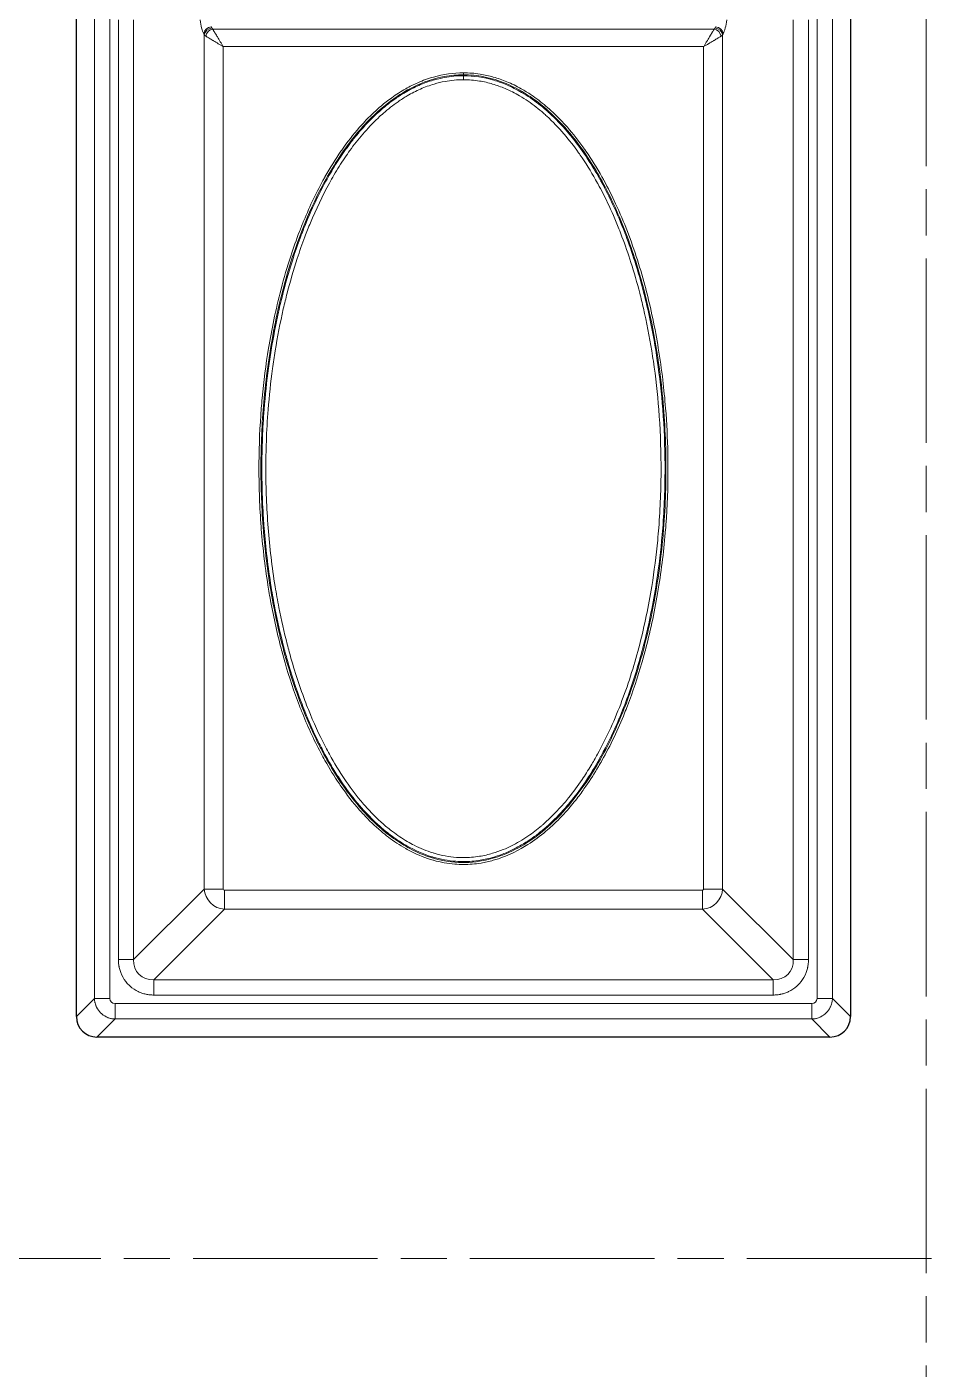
# Model space of a CAD drawing. Header units: millimetres. Extents: x 0 to 1486, y 0 to 1051.
# Drawn here: x 610.6 to 645.8, y 285.3 to 336.8 of the extents above; entities that cross this region are included whole.
import ezdxf

# ---------------------------------------------------------------- set-up
doc = ezdxf.new("R2010")
doc.units = ezdxf.units.MM
doc.header["$LTSCALE"] = 1.25
doc.linetypes.add('CHAIN', pattern=[0.3543, 0.2362, -0.0295, 0.0591, -0.0295])
for name, color, linetype, lineweight, true_color in [('Mittellinie(DIN)', 7, 'CHAIN', 15, 0x262659), ('Sichtbare Kanten(DIN)', 7, 'Continuous', 25, 0x262659), ('Sichtbare tangentiale Kanten(DIN)', 7, 'Continuous', 15, 0x1a1a3e)]:
    doc.layers.add(name, color=color, linetype=linetype, lineweight=lineweight, true_color=true_color)

msp = doc.modelspace()

# ---------------------------------------------------------------- linework, layer by layer
at = {"layer": 'Mittellinie(DIN)', "ltscale": 23.990969}
for p, q in [((645.138, 434.151), (645.138, 152.103)), ((192.013, 289.508), (1084.263, 289.508))]:
    msp.add_line(p, q, dxfattribs=at)
at = {"layer": 'Sichtbare Kanten(DIN)'}
for p, q in [((612.538, 298.796), (612.538, 411.92)), ((642.238, 411.92), (642.238, 298.796)), ((641.45, 298.008), (613.326, 298.008))]:
    msp.add_line(p, q, dxfattribs=at)
for centre, major_axis in [((613.351, 298.82), (-0.583, -0.583)), ((641.426, 298.82), (0.583, -0.583))]:
    msp.add_ellipse(centre, major_axis=major_axis, ratio=0.970288, start_param=5.512866, end_param=7.053504, dxfattribs=at)
at = {"layer": 'Sichtbare tangentiale Kanten(DIN)'}
for p, q in [((613.232, 299.49), (613.232, 411.227)), ((613.823, 299.49), (613.823, 411.227)), ((640.954, 299.49), (640.954, 411.227)), ((641.545, 299.49), (641.545, 411.227)), ((614.151, 300.979), (614.151, 337.061)), ((614.733, 300.979), (614.733, 337.061)), ((640.044, 300.979), (640.044, 337.061)), ((640.626, 300.979), (640.626, 337.061)), ((617.445, 336.478), (617.423, 336.52)), ((617.736, 336.747), (617.714, 336.79)), ((617.768, 336.704), (637.008, 336.704)), ((637.041, 336.747), (637.062, 336.79)), ((637.332, 336.478), (637.353, 336.52)), ((617.445, 303.691), (617.445, 336.478)), ((618.172, 303.691), (618.172, 336.03)), ((618.172, 336.03), (636.604, 336.03)), ((636.604, 303.691), (636.604, 336.03)), ((637.332, 303.691), (637.332, 336.478)), ((627.388, 335.025), (627.388, 334.949)), ((627.388, 334.949), (627.388, 334.913)), ((627.388, 334.913), (627.388, 334.759)), ((614.733, 300.979), (617.445, 303.691)), ((617.445, 303.691), (618.172, 303.691)), ((618.221, 302.915), (618.221, 303.642)), ((618.221, 303.642), (636.556, 303.642)), ((636.556, 303.642), (636.556, 302.915)), ((637.332, 303.691), (636.604, 303.691)), ((640.044, 300.979), (637.332, 303.691)), ((615.509, 300.203), (618.221, 302.915)), ((618.221, 302.915), (636.556, 302.915)), ((639.267, 300.203), (636.556, 302.915)), ((614.151, 300.979), (614.733, 300.979)), ((640.626, 300.979), (640.044, 300.979)), ((615.509, 300.203), (639.267, 300.203)), ((615.509, 299.621), (615.509, 300.203)), ((639.267, 300.203), (639.267, 299.621)), ((612.538, 298.796), (613.232, 299.49)), ((613.232, 299.49), (613.823, 299.49)), ((615.509, 299.621), (639.267, 299.621)), ((641.545, 299.49), (640.954, 299.49)), ((642.238, 298.796), (641.545, 299.49)), ((614.02, 298.702), (614.02, 299.293)), ((614.02, 299.293), (640.757, 299.293)), ((640.757, 299.293), (640.757, 298.702)), ((613.326, 298.008), (614.02, 298.702)), ((614.02, 298.702), (640.757, 298.702)), ((641.45, 298.008), (640.757, 298.702))]:
    msp.add_line(p, q, dxfattribs=at)
for centre, major_axis, ratio, start_param, end_param in [((617.554, 337.595), (-0.001, 1.197), 0.249407, 2.033422, 2.685728), ((637.223, 337.595), (0.001, 1.197), 0.249407, 3.597457, 4.249764), ((617.714, 336.52), (-0.267, -0.136), 0.876427, 4.292601, 5.756816), ((617.736, 336.478), (-0.267, -0.136), 0.876427, 4.292601, 5.756816), ((617.768, 336.434), (-0.212, -0.212), 0.822157, 4.024283, 5.400495), ((618.261, 336.799), (-0.539, 0), 0.439726, 0.219686, 0.413587), ((636.515, 336.799), (0.539, 0), 0.439726, 5.869599, 6.063499), ((637.008, 336.434), (0.212, -0.212), 0.822157, 0.88269, 2.258902), ((637.041, 336.478), (0.267, -0.136), 0.876427, 0.526369, 1.990584), ((637.062, 336.52), (0.267, -0.136), 0.876427, 0.526369, 1.990584), ((618.226, 336.531), (-0.803, 0), 0.281851, 0.234549, 0.438861), ((636.551, 336.531), (0.803, 0), 0.281851, 5.844325, 6.048636), ((618.224, 303.694), (0.566, -0.566), 0.950188, 3.956104, 5.468674), ((618.224, 303.694), (0.0375, 0.0375), 0.943242, 2.385308, 3.897877), ((636.553, 303.694), (-0.566, -0.566), 0.950188, 0.814511, 2.327081), ((636.553, 303.694), (-0.0375, 0.0375), 0.943242, 2.385308, 3.897877), ((615.593, 301.063), (0.65, 0.65), 0.870843, 2.385491, 3.897694), ((639.183, 301.063), (-0.65, 0.65), 0.870843, 2.385491, 3.897694), ((614.026, 299.496), (-0.146, -0.146), 0.970883, 5.512439, 7.053932), ((640.751, 299.496), (-0.146, 0.146), 0.970883, 2.370846, 3.912339)]:
    msp.add_ellipse(centre, major_axis=major_axis, ratio=ratio, start_param=start_param, end_param=end_param, dxfattribs=at)
for points, knots in [([(617.768, 336.704), (617.774, 336.695), (617.779, 336.685), (617.785, 336.675), (617.792, 336.665), (617.798, 336.654), (617.805, 336.643), (617.816, 336.624), (617.828, 336.604), (617.841, 336.583), (617.843, 336.579), (617.846, 336.574), (617.848, 336.57), (617.874, 336.527), (617.902, 336.481), (617.931, 336.432), (617.937, 336.423), (617.943, 336.413), (617.949, 336.403), (617.984, 336.344), (618.021, 336.283), (618.058, 336.22), (618.077, 336.189), (618.096, 336.157), (618.115, 336.126), (618.125, 336.11), (618.134, 336.094), (618.144, 336.078), (618.153, 336.062), (618.163, 336.046), (618.172, 336.03)], [0, 0, 0, 0, 0.0583903, 0.0583903, 0.0583903, 0.1166231, 0.1166231, 0.1166231, 0.213731, 0.213731, 0.213731, 0.233069, 0.233069, 0.233069, 0.4274621, 0.4274621, 0.4274621, 0.4661163, 0.4661163, 0.4661163, 0.6989275, 0.6989275, 0.6989275, 0.8156207, 0.8156207, 0.8156207, 0.8739806, 0.8739806, 0.8739806, 0.9322842, 0.9322842, 0.9322842, 0.9322842]), ([(637.008, 336.704), (637.003, 336.695), (636.997, 336.685), (636.991, 336.675), (636.985, 336.665), (636.978, 336.654), (636.972, 336.643), (636.961, 336.624), (636.949, 336.604), (636.936, 336.583), (636.933, 336.579), (636.931, 336.574), (636.928, 336.57), (636.903, 336.527), (636.875, 336.481), (636.845, 336.432), (636.84, 336.423), (636.834, 336.413), (636.828, 336.403), (636.792, 336.344), (636.756, 336.283), (636.718, 336.22), (636.699, 336.189), (636.68, 336.157), (636.661, 336.126), (636.652, 336.11), (636.642, 336.094), (636.633, 336.078), (636.623, 336.062), (636.614, 336.046), (636.604, 336.03)], [0, 0, 0, 0, 0.0583903, 0.0583903, 0.0583903, 0.1166231, 0.1166231, 0.1166231, 0.2137311, 0.2137311, 0.2137311, 0.233069, 0.233069, 0.233069, 0.4274621, 0.4274621, 0.4274621, 0.4661163, 0.4661163, 0.4661163, 0.6989275, 0.6989275, 0.6989275, 0.8156207, 0.8156207, 0.8156207, 0.8739806, 0.8739806, 0.8739806, 0.9322842, 0.9322842, 0.9322842, 0.9322842]), ([(617.499, 336.434), (617.508, 336.429), (617.517, 336.423), (617.528, 336.417), (617.538, 336.411), (617.549, 336.405), (617.56, 336.398), (617.579, 336.387), (617.599, 336.375), (617.62, 336.362), (617.624, 336.36), (617.628, 336.357), (617.632, 336.354), (617.675, 336.329), (617.722, 336.301), (617.77, 336.272), (617.78, 336.266), (617.79, 336.26), (617.799, 336.254), (617.858, 336.219), (617.92, 336.182), (617.982, 336.144), (618.014, 336.125), (618.045, 336.107), (618.077, 336.087), (618.093, 336.078), (618.109, 336.068), (618.125, 336.059), (618.14, 336.049), (618.156, 336.04), (618.172, 336.03)], [0, 0, 0, 0, 0.0583903, 0.0583903, 0.0583903, 0.1166231, 0.1166231, 0.1166231, 0.213731, 0.213731, 0.213731, 0.233069, 0.233069, 0.233069, 0.4274621, 0.4274621, 0.4274621, 0.4661163, 0.4661163, 0.4661163, 0.6989275, 0.6989275, 0.6989275, 0.8156207, 0.8156207, 0.8156207, 0.8739806, 0.8739806, 0.8739806, 0.9322842, 0.9322842, 0.9322842, 0.9322842]), ([(637.278, 336.434), (637.269, 336.429), (637.259, 336.423), (637.249, 336.417), (637.239, 336.411), (637.228, 336.405), (637.217, 336.398), (637.198, 336.387), (637.178, 336.375), (637.157, 336.362), (637.153, 336.36), (637.148, 336.357), (637.144, 336.354), (637.101, 336.329), (637.055, 336.301), (637.006, 336.272), (636.997, 336.266), (636.987, 336.26), (636.977, 336.254), (636.918, 336.219), (636.857, 336.182), (636.794, 336.144), (636.763, 336.125), (636.731, 336.107), (636.7, 336.087), (636.684, 336.078), (636.668, 336.068), (636.652, 336.059), (636.636, 336.049), (636.62, 336.04), (636.604, 336.03)], [0, 0, 0, 0, 0.0583903, 0.0583903, 0.0583903, 0.1166231, 0.1166231, 0.1166231, 0.2137311, 0.2137311, 0.2137311, 0.233069, 0.233069, 0.233069, 0.4274621, 0.4274621, 0.4274621, 0.4661163, 0.4661163, 0.4661163, 0.6989275, 0.6989275, 0.6989275, 0.8156207, 0.8156207, 0.8156207, 0.8739806, 0.8739806, 0.8739806, 0.9322842, 0.9322842, 0.9322842, 0.9322842]), ([(627.388, 335.025), (627.601, 335.025), (627.815, 335.008), (628.025, 334.975), (628.197, 334.948), (628.367, 334.911), (628.534, 334.864), (628.71, 334.814), (628.882, 334.754), (629.051, 334.684), (629.24, 334.605), (629.423, 334.515), (629.601, 334.415), (629.733, 334.34), (629.863, 334.26), (629.989, 334.175), (630.183, 334.043), (630.37, 333.9), (630.549, 333.749), (630.641, 333.671), (630.73, 333.591), (630.817, 333.51), (631.012, 333.327), (631.198, 333.135), (631.374, 332.934), (631.598, 332.68), (631.807, 332.414), (632.003, 332.138), (632.031, 332.098), (632.059, 332.058), (632.087, 332.018), (632.307, 331.7), (632.511, 331.371), (632.7, 331.034), (632.725, 330.99), (632.75, 330.946), (632.774, 330.902), (632.935, 330.607), (633.086, 330.306), (633.228, 330.001), (633.391, 329.648), (633.542, 329.29), (633.681, 328.927), (633.956, 328.212), (634.187, 327.48), (634.381, 326.74), (634.383, 326.734), (634.384, 326.728), (634.386, 326.722), (634.582, 325.973), (634.74, 325.215), (634.865, 324.451), (634.932, 324.046), (634.989, 323.639), (635.037, 323.231), (635.079, 322.871), (635.115, 322.509), (635.143, 322.147), (635.189, 321.568), (635.218, 320.987), (635.229, 320.406), (635.233, 320.213), (635.235, 320.021), (635.235, 319.829), (635.235, 319.108), (635.209, 318.388), (635.156, 317.67), (635.152, 317.617), (635.148, 317.563), (635.144, 317.51), (635.082, 316.739), (634.99, 315.97), (634.865, 315.206), (634.864, 315.198), (634.863, 315.19), (634.861, 315.183), (634.737, 314.427), (634.58, 313.676), (634.386, 312.936), (634.337, 312.749), (634.286, 312.563), (634.233, 312.378), (634.071, 311.82), (633.888, 311.268), (633.679, 310.726), (633.644, 310.633), (633.607, 310.54), (633.57, 310.447), (633.318, 309.822), (633.031, 309.211), (632.701, 308.623), (632.656, 308.545), (632.611, 308.467), (632.566, 308.389), (632.415, 308.134), (632.256, 307.883), (632.087, 307.639), (631.989, 307.498), (631.887, 307.358), (631.783, 307.222), (631.652, 307.051), (631.516, 306.885), (631.374, 306.723), (631.189, 306.513), (630.995, 306.311), (630.789, 306.121), (630.711, 306.049), (630.631, 305.978), (630.549, 305.909), (630.329, 305.723), (630.097, 305.55), (629.854, 305.395), (629.771, 305.342), (629.686, 305.291), (629.601, 305.243), (629.382, 305.119), (629.154, 305.011), (628.919, 304.921), (628.793, 304.873), (628.664, 304.83), (628.534, 304.793), (628.379, 304.749), (628.221, 304.714), (628.063, 304.688), (627.84, 304.651), (627.614, 304.632), (627.388, 304.632), (627.277, 304.632), (627.166, 304.637), (627.055, 304.646), (626.781, 304.668), (626.508, 304.718), (626.243, 304.793), (626.238, 304.794), (626.234, 304.796), (626.229, 304.797), (625.937, 304.88), (625.654, 304.994), (625.383, 305.131), (625.313, 305.167), (625.244, 305.204), (625.176, 305.243), (624.944, 305.374), (624.721, 305.522), (624.509, 305.683), (624.413, 305.756), (624.319, 305.831), (624.227, 305.909), (623.992, 306.108), (623.77, 306.323), (623.56, 306.548), (623.507, 306.606), (623.454, 306.664), (623.402, 306.723), (623.147, 307.014), (622.91, 307.321), (622.69, 307.639), (622.67, 307.668), (622.65, 307.697), (622.631, 307.726), (622.433, 308.017), (622.248, 308.317), (622.076, 308.623), (622.02, 308.722), (621.966, 308.821), (621.913, 308.921), (621.638, 309.439), (621.395, 309.973), (621.179, 310.518), (621.151, 310.587), (621.124, 310.656), (621.097, 310.726), (620.889, 311.268), (620.705, 311.82), (620.544, 312.378), (620.49, 312.563), (620.439, 312.749), (620.39, 312.936), (620.223, 313.575), (620.083, 314.221), (619.968, 314.872), (619.948, 314.983), (619.929, 315.095), (619.911, 315.206), (619.786, 315.97), (619.694, 316.739), (619.633, 317.51), (619.631, 317.538), (619.628, 317.567), (619.626, 317.595), (619.57, 318.338), (619.542, 319.083), (619.542, 319.829), (619.542, 319.9), (619.542, 319.97), (619.542, 320.041), (619.547, 320.744), (619.577, 321.447), (619.633, 322.147), (619.643, 322.278), (619.654, 322.408), (619.667, 322.538), (619.726, 323.178), (619.807, 323.817), (619.911, 324.451), (619.971, 324.814), (620.038, 325.177), (620.113, 325.537), (620.196, 325.934), (620.288, 326.329), (620.39, 326.722), (620.502, 327.148), (620.626, 327.572), (620.763, 327.991), (620.866, 328.307), (620.978, 328.621), (621.097, 328.931), (621.152, 329.073), (621.208, 329.214), (621.266, 329.354), (621.497, 329.914), (621.757, 330.461), (622.052, 330.99), (622.06, 331.005), (622.068, 331.019), (622.076, 331.034), (622.266, 331.371), (622.469, 331.7), (622.69, 332.018), (622.699, 332.032), (622.709, 332.046), (622.719, 332.06), (622.931, 332.363), (623.158, 332.656), (623.402, 332.934), (623.531, 333.08), (623.664, 333.222), (623.803, 333.359), (623.939, 333.494), (624.081, 333.624), (624.227, 333.749), (624.359, 333.861), (624.496, 333.968), (624.636, 334.069), (624.81, 334.194), (624.99, 334.31), (625.175, 334.415), (625.325, 334.499), (625.48, 334.577), (625.637, 334.646), (625.834, 334.732), (626.036, 334.805), (626.243, 334.864), (626.615, 334.969), (627.002, 335.025), (627.388, 335.025)], [0, 0, 0, 0, 0.639708, 0.639708, 0.639708, 1.160348, 1.160348, 1.160348, 1.708499, 1.708499, 1.708499, 2.321068, 2.321068, 2.321068, 2.777127, 2.777127, 2.777127, 3.481707, 3.481707, 3.481707, 3.840961, 3.840961, 3.840961, 4.642216, 4.642216, 4.642216, 5.656868, 5.656868, 5.656868, 5.802986, 5.802986, 5.802986, 6.963587, 6.963587, 6.963587, 7.114552, 7.114552, 7.114552, 8.124051, 8.124051, 8.124051, 9.289556, 9.289556, 9.289556, 11.587453, 11.587453, 11.587453, 11.605982, 11.605982, 11.605982, 13.927144, 13.927144, 13.927144, 15.159529, 15.159529, 15.159529, 16.248341, 16.248341, 16.248341, 17.992352, 17.992352, 17.992352, 18.569576, 18.569576, 18.569576, 20.730291, 20.730291, 20.730291, 20.890769, 20.890769, 20.890769, 23.211965, 23.211965, 23.211965, 23.235727, 23.235727, 23.235727, 25.53318, 25.53318, 25.53318, 26.112017, 26.112017, 26.112017, 27.854377, 27.854377, 27.854377, 28.153739, 28.153739, 28.153739, 30.175566, 30.175566, 30.175566, 30.445968, 30.445968, 30.445968, 31.33622, 31.33622, 31.33622, 31.85246, 31.85246, 31.85246, 32.496894, 32.496894, 32.496894, 33.336993, 33.336993, 33.336993, 33.657412, 33.657412, 33.657412, 34.522413, 34.522413, 34.522413, 34.818036, 34.818036, 34.818036, 35.57249, 35.57249, 35.57249, 35.978641, 35.978641, 35.978641, 36.46173, 36.46173, 36.46173, 37.139135, 37.139135, 37.139135, 37.472442, 37.472442, 37.472442, 38.299742, 38.299742, 38.299742, 38.313597, 38.313597, 38.313597, 39.224503, 39.224503, 39.224503, 39.460285, 39.460285, 39.460285, 40.259784, 40.259784, 40.259784, 40.620853, 40.620853, 40.620853, 41.545701, 41.545701, 41.545701, 41.781511, 41.781511, 41.781511, 42.942132, 42.942132, 42.942132, 43.047049, 43.047049, 43.047049, 44.102719, 44.102719, 44.102719, 44.442229, 44.442229, 44.442229, 46.200033, 46.200033, 46.200033, 46.423921, 46.423921, 46.423921, 48.166433, 48.166433, 48.166433, 48.745108, 48.745108, 48.745108, 50.727284, 50.727284, 50.727284, 51.066318, 51.066318, 51.066318, 53.387519, 53.387519, 53.387519, 53.473034, 53.473034, 53.473034, 55.708716, 55.708716, 55.708716, 55.921312, 55.921312, 55.921312, 58.029915, 58.029915, 58.029915, 58.421576, 58.421576, 58.421576, 60.351166, 60.351166, 60.351166, 61.455449, 61.455449, 61.455449, 62.672368, 62.672368, 62.672368, 63.995258, 63.995258, 63.995258, 64.993535, 64.993535, 64.993535, 65.448701, 65.448701, 65.448701, 67.264643, 67.264643, 67.264643, 67.314699, 67.314699, 67.314699, 68.475297, 68.475297, 68.475297, 68.525889, 68.525889, 68.525889, 69.636002, 69.636002, 69.636002, 70.220476, 70.220476, 70.220476, 70.796631, 70.796631, 70.796631, 71.316647, 71.316647, 71.316647, 71.957253, 71.957253, 71.957253, 72.473802, 72.473802, 72.473802, 73.117889, 73.117889, 73.117889, 74.278288, 74.278288, 74.278288, 74.278288]), ([(627.388, 334.949), (627.65, 334.949), (628.209, 334.893), (629.083, 334.623), (629.962, 334.139), (630.811, 333.448), (631.571, 332.62), (632.202, 331.737), (632.935, 330.501), (633.672, 328.857), (634.297, 326.872), (634.715, 324.986), (635.029, 322.896), (635.195, 320.452), (635.122, 317.597), (634.782, 314.9), (634.224, 312.494), (633.507, 310.383), (632.664, 308.62), (631.706, 307.191), (630.801, 306.188), (629.869, 305.454), (628.98, 304.995), (628.047, 304.727), (627.065, 304.673), (626.144, 304.873), (625.39, 305.196), (624.76, 305.575), (624.158, 306.051), (623.554, 306.646), (622.985, 307.335), (622.444, 308.129), (621.839, 309.183), (621.195, 310.599), (620.556, 312.489), (620.005, 314.845), (619.674, 317.414), (619.585, 320.067), (619.713, 322.638), (620.09, 325.29), (620.682, 327.615), (621.383, 329.501), (621.994, 330.768), (622.61, 331.787), (623.183, 332.582), (623.908, 333.394), (624.733, 334.087), (625.683, 334.62), (626.551, 334.893), (627.141, 334.949), (627.388, 334.949)], [0, 0, 0, 0, 0.801473, 1.708499, 2.777127, 3.840961, 5.018658, 6.172353, 7.114552, 9.351003, 11.587453, 13.373491, 15.159529, 17.94491, 20.730291, 23.740723, 26.112017, 28.153739, 30.445968, 31.987116, 33.336993, 34.522413, 35.57249, 36.368743, 37.472442, 38.554664, 39.224503, 39.965544, 40.78815, 41.545701, 42.532728, 43.487478, 44.442229, 46.200033, 48.166433, 50.445565, 53.473034, 55.947305, 58.421576, 61.208417, 63.995258, 65.629951, 67.264643, 68.228999, 69.222094, 70.220476, 71.519846, 72.473802, 73.523577, 74.278288, 74.278288, 74.278288, 74.278288]), ([(627.388, 334.913), (627.781, 334.913), (628.174, 334.852), (628.55, 334.742), (628.72, 334.692), (628.887, 334.631), (629.05, 334.562), (629.246, 334.478), (629.437, 334.381), (629.621, 334.274), (629.736, 334.206), (629.849, 334.134), (629.959, 334.059), (630.169, 333.915), (630.37, 333.757), (630.561, 333.59), (630.603, 333.553), (630.646, 333.515), (630.687, 333.477), (630.93, 333.254), (631.158, 333.016), (631.371, 332.766), (631.432, 332.695), (631.492, 332.623), (631.551, 332.55), (631.733, 332.323), (631.904, 332.089), (632.066, 331.849), (632.116, 331.775), (632.165, 331.7), (632.214, 331.625), (632.372, 331.378), (632.522, 331.125), (632.664, 330.868), (632.671, 330.855), (632.678, 330.842), (632.686, 330.828), (632.841, 330.544), (632.986, 330.254), (633.122, 329.961), (633.286, 329.609), (633.436, 329.252), (633.575, 328.89), (633.588, 328.856), (633.601, 328.821), (633.614, 328.786), (633.738, 328.459), (633.852, 328.129), (633.958, 327.796), (634.083, 327.403), (634.197, 327.006), (634.3, 326.607), (634.36, 326.373), (634.416, 326.138), (634.469, 325.902), (634.583, 325.395), (634.681, 324.885), (634.764, 324.372), (634.785, 324.24), (634.806, 324.108), (634.825, 323.975), (634.916, 323.355), (634.985, 322.732), (635.034, 322.107), (635.089, 321.402), (635.118, 320.694), (635.122, 319.987), (635.122, 319.934), (635.122, 319.881), (635.122, 319.829), (635.122, 319.068), (635.093, 318.308), (635.034, 317.55), (635.021, 317.385), (635.006, 317.219), (634.991, 317.053), (634.934, 316.462), (634.859, 315.872), (634.764, 315.285), (634.703, 314.905), (634.633, 314.525), (634.554, 314.148), (634.478, 313.78), (634.393, 313.414), (634.3, 313.05), (634.138, 312.422), (633.95, 311.799), (633.731, 311.188), (633.693, 311.082), (633.654, 310.976), (633.614, 310.871), (633.51, 310.595), (633.399, 310.321), (633.281, 310.049), (633.096, 309.625), (632.894, 309.207), (632.67, 308.801), (632.668, 308.797), (632.666, 308.793), (632.664, 308.789), (632.528, 308.542), (632.385, 308.3), (632.233, 308.062), (632.178, 307.977), (632.123, 307.892), (632.066, 307.809), (631.902, 307.566), (631.728, 307.329), (631.544, 307.099), (631.487, 307.029), (631.429, 306.96), (631.371, 306.891), (631.164, 306.649), (630.944, 306.418), (630.71, 306.201), (630.661, 306.156), (630.611, 306.111), (630.561, 306.067), (630.366, 305.897), (630.162, 305.738), (629.948, 305.592), (629.841, 305.519), (629.732, 305.45), (629.621, 305.384), (629.527, 305.33), (629.432, 305.278), (629.336, 305.229), (629.13, 305.125), (628.918, 305.035), (628.699, 304.962), (628.65, 304.945), (628.6, 304.93), (628.55, 304.915), (628.378, 304.864), (628.203, 304.824), (628.026, 304.796), (627.815, 304.762), (627.602, 304.745), (627.388, 304.745), (627.29, 304.745), (627.191, 304.748), (627.093, 304.756), (626.799, 304.778), (626.508, 304.832), (626.226, 304.915), (626.21, 304.92), (626.193, 304.925), (626.177, 304.93), (625.839, 305.034), (625.515, 305.179), (625.21, 305.353), (625.192, 305.363), (625.174, 305.374), (625.156, 305.384), (624.955, 305.502), (624.763, 305.632), (624.578, 305.772), (624.454, 305.866), (624.333, 305.965), (624.216, 306.067), (624.148, 306.126), (624.082, 306.187), (624.016, 306.248), (623.801, 306.451), (623.598, 306.666), (623.407, 306.89), (623.176, 307.16), (622.962, 307.442), (622.762, 307.733), (622.745, 307.758), (622.727, 307.783), (622.71, 307.809), (622.601, 307.97), (622.496, 308.135), (622.394, 308.302), (622.297, 308.462), (622.203, 308.625), (622.113, 308.789), (622.01, 308.975), (621.912, 309.163), (621.818, 309.353), (621.629, 309.736), (621.457, 310.126), (621.298, 310.521), (621.252, 310.637), (621.206, 310.754), (621.162, 310.871), (620.964, 311.396), (620.789, 311.929), (620.635, 312.468), (620.58, 312.661), (620.527, 312.855), (620.477, 313.05), (620.356, 313.519), (620.25, 313.992), (620.158, 314.467), (620.105, 314.739), (620.056, 315.012), (620.012, 315.285), (619.891, 316.036), (619.802, 316.792), (619.742, 317.55), (619.722, 317.806), (619.706, 318.063), (619.693, 318.319), (619.667, 318.822), (619.654, 319.325), (619.654, 319.829), (619.654, 320.222), (619.662, 320.616), (619.678, 321.01), (619.692, 321.376), (619.714, 321.742), (619.743, 322.107), (619.784, 322.637), (619.84, 323.165), (619.911, 323.691), (619.942, 323.919), (619.976, 324.146), (620.012, 324.372), (620.092, 324.863), (620.185, 325.351), (620.292, 325.836), (620.35, 326.094), (620.411, 326.351), (620.477, 326.607), (620.592, 327.055), (620.721, 327.5), (620.865, 327.94), (620.957, 328.224), (621.056, 328.506), (621.162, 328.786), (621.193, 328.869), (621.225, 328.951), (621.258, 329.034), (621.4, 329.394), (621.553, 329.751), (621.72, 330.102), (621.844, 330.361), (621.974, 330.617), (622.113, 330.868), (622.169, 330.97), (622.226, 331.071), (622.285, 331.172), (622.414, 331.392), (622.549, 331.609), (622.692, 331.822), (622.698, 331.831), (622.704, 331.84), (622.71, 331.849), (622.847, 332.052), (622.991, 332.251), (623.143, 332.445), (623.228, 332.554), (623.315, 332.661), (623.405, 332.767), (623.594, 332.987), (623.793, 333.198), (624.004, 333.398), (624.074, 333.463), (624.144, 333.528), (624.216, 333.59), (624.399, 333.751), (624.591, 333.902), (624.792, 334.041), (624.91, 334.123), (625.031, 334.201), (625.155, 334.274), (625.325, 334.373), (625.5, 334.463), (625.68, 334.542), (625.857, 334.62), (626.04, 334.687), (626.226, 334.742), (626.367, 334.783), (626.51, 334.818), (626.654, 334.844), (626.896, 334.889), (627.142, 334.913), (627.388, 334.913)], [0, 0, 0, 0, 1.13436, 1.13436, 1.13436, 1.648132, 1.648132, 1.648132, 2.268893, 2.268893, 2.268893, 2.658644, 2.658644, 2.658644, 3.403508, 3.403508, 3.403508, 3.570243, 3.570243, 3.570243, 4.538009, 4.538009, 4.538009, 4.814995, 4.814995, 4.814995, 5.672522, 5.672522, 5.672522, 5.936787, 5.936787, 5.936787, 6.807049, 6.807049, 6.807049, 6.85221, 6.85221, 6.85221, 7.813767, 7.813767, 7.813767, 8.965202, 8.965202, 8.965202, 9.076064, 9.076064, 9.076064, 10.116636, 10.116636, 10.116636, 11.345066, 11.345066, 11.345066, 12.065149, 12.065149, 12.065149, 13.614093, 13.614093, 13.614093, 14.013663, 14.013663, 14.013663, 15.88308, 15.88308, 15.88308, 17.995019, 17.995019, 17.995019, 18.152131, 18.152131, 18.152131, 20.421151, 20.421151, 20.421151, 20.917399, 20.917399, 20.917399, 22.690238, 22.690238, 22.690238, 23.83978, 23.83978, 23.83978, 24.959232, 24.959232, 24.959232, 26.893631, 26.893631, 26.893631, 27.228211, 27.228211, 27.228211, 28.107348, 28.107348, 28.107348, 29.483886, 29.483886, 29.483886, 29.497213, 29.497213, 29.497213, 30.332062, 30.332062, 30.332062, 30.631736, 30.631736, 30.631736, 31.500075, 31.500075, 31.500075, 31.766262, 31.766262, 31.766262, 32.704434, 32.704434, 32.704434, 32.900755, 32.900755, 32.900755, 33.658217, 33.658217, 33.658217, 34.035302, 34.035302, 34.035302, 34.350766, 34.350766, 34.350766, 35.019428, 35.019428, 35.019428, 35.169775, 35.169775, 35.169775, 35.688089, 35.688089, 35.688089, 36.304253, 36.304253, 36.304253, 36.588432, 36.588432, 36.588432, 37.438768, 37.438768, 37.438768, 37.488776, 37.488776, 37.488776, 38.512582, 38.512582, 38.512582, 38.573276, 38.573276, 38.573276, 39.250927, 39.250927, 39.250927, 39.707763, 39.707763, 39.707763, 39.971507, 39.971507, 39.971507, 40.840853, 40.840853, 40.840853, 41.886498, 41.886498, 41.886498, 41.976802, 41.976802, 41.976802, 42.555048, 42.555048, 42.555048, 43.111289, 43.111289, 43.111289, 43.74126, 43.74126, 43.74126, 45.007841, 45.007841, 45.007841, 45.380295, 45.380295, 45.380295, 47.050279, 47.050279, 47.050279, 47.649332, 47.649332, 47.649332, 49.092716, 49.092716, 49.092716, 49.918292, 49.918292, 49.918292, 52.18734, 52.18734, 52.18734, 52.954306, 52.954306, 52.954306, 54.456398, 54.456398, 54.456398, 55.632024, 55.632024, 55.632024, 56.72542, 56.72542, 56.72542, 58.309742, 58.309742, 58.309742, 58.994445, 58.994445, 58.994445, 60.475949, 60.475949, 60.475949, 61.263459, 61.263459, 61.263459, 62.642156, 62.642156, 62.642156, 63.532468, 63.532468, 63.532468, 63.795658, 63.795658, 63.795658, 64.94916, 64.94916, 64.94916, 65.801482, 65.801482, 65.801482, 66.146102, 66.146102, 66.146102, 66.904062, 66.904062, 66.904062, 66.935983, 66.935983, 66.935983, 67.662022, 67.662022, 67.662022, 68.070543, 68.070543, 68.070543, 68.924954, 68.924954, 68.924954, 69.205049, 69.205049, 69.205049, 69.919449, 69.919449, 69.919449, 70.33964, 70.33964, 70.33964, 70.911285, 70.911285, 70.911285, 71.474241, 71.474241, 71.474241, 71.898749, 71.898749, 71.898749, 72.608523, 72.608523, 72.608523, 72.608523]), ([(627.388, 334.759), (627.595, 334.759), (627.802, 334.742), (628.006, 334.709), (628.175, 334.682), (628.343, 334.644), (628.507, 334.595), (628.671, 334.547), (628.832, 334.488), (628.99, 334.421), (629.18, 334.34), (629.365, 334.246), (629.544, 334.141), (629.656, 334.076), (629.765, 334.006), (629.872, 333.933), (630.077, 333.792), (630.273, 333.638), (630.46, 333.475), (630.502, 333.438), (630.543, 333.401), (630.584, 333.364), (630.818, 333.149), (631.038, 332.919), (631.245, 332.678), (631.248, 332.675), (631.251, 332.671), (631.255, 332.667), (631.449, 332.44), (631.632, 332.202), (631.805, 331.958), (631.85, 331.893), (631.895, 331.829), (631.939, 331.763), (632.151, 331.45), (632.347, 331.126), (632.53, 330.795), (632.537, 330.781), (632.544, 330.768), (632.551, 330.755), (632.68, 330.52), (632.801, 330.281), (632.916, 330.039), (633.073, 329.71), (633.218, 329.376), (633.353, 329.037), (633.393, 328.936), (633.432, 328.834), (633.471, 328.732), (633.594, 328.408), (633.707, 328.08), (633.812, 327.749), (633.937, 327.359), (634.049, 326.965), (634.151, 326.569), (634.201, 326.376), (634.248, 326.183), (634.292, 325.99), (634.418, 325.446), (634.524, 324.898), (634.613, 324.348), (634.634, 324.216), (634.654, 324.085), (634.674, 323.953), (634.764, 323.336), (634.833, 322.717), (634.881, 322.096), (634.936, 321.394), (634.965, 320.69), (634.969, 319.986), (634.969, 319.933), (634.969, 319.881), (634.969, 319.829), (634.969, 319.072), (634.94, 318.316), (634.881, 317.562), (634.869, 317.402), (634.855, 317.242), (634.84, 317.082), (634.783, 316.489), (634.708, 315.898), (634.613, 315.309), (634.552, 314.931), (634.482, 314.554), (634.404, 314.179), (634.328, 313.814), (634.244, 313.45), (634.151, 313.089), (633.963, 312.356), (633.738, 311.633), (633.471, 310.925), (633.204, 310.217), (632.894, 309.525), (632.53, 308.863), (632.448, 308.715), (632.364, 308.568), (632.277, 308.423), (632.169, 308.244), (632.057, 308.068), (631.939, 307.894), (631.777, 307.655), (631.606, 307.421), (631.424, 307.196), (631.369, 307.126), (631.312, 307.058), (631.254, 306.991), (631.008, 306.703), (630.744, 306.431), (630.46, 306.182), (630.434, 306.16), (630.408, 306.138), (630.383, 306.116), (630.216, 305.975), (630.042, 305.841), (629.862, 305.718), (629.758, 305.647), (629.652, 305.58), (629.543, 305.516), (629.341, 305.398), (629.131, 305.293), (628.915, 305.205), (628.781, 305.151), (628.645, 305.103), (628.507, 305.062), (628.341, 305.013), (628.172, 304.974), (628.002, 304.947), (627.799, 304.914), (627.594, 304.898), (627.388, 304.898), (627.298, 304.898), (627.209, 304.901), (627.119, 304.907), (626.832, 304.927), (626.546, 304.98), (626.27, 305.062), (626.254, 305.067), (626.238, 305.071), (626.222, 305.076), (625.974, 305.153), (625.733, 305.252), (625.502, 305.369), (625.411, 305.416), (625.321, 305.465), (625.233, 305.516), (625.038, 305.631), (624.851, 305.757), (624.671, 305.894), (624.549, 305.986), (624.431, 306.082), (624.317, 306.182), (624.067, 306.401), (623.833, 306.637), (623.614, 306.885), (623.583, 306.92), (623.552, 306.955), (623.522, 306.991), (623.296, 307.255), (623.085, 307.533), (622.888, 307.82), (622.871, 307.845), (622.854, 307.869), (622.837, 307.894), (622.625, 308.208), (622.429, 308.531), (622.247, 308.863), (622.194, 308.958), (622.143, 309.054), (622.092, 309.151), (621.851, 309.615), (621.635, 310.092), (621.44, 310.578), (621.394, 310.693), (621.349, 310.809), (621.305, 310.925), (621.074, 311.538), (620.875, 312.162), (620.703, 312.794), (620.677, 312.892), (620.651, 312.99), (620.625, 313.089), (620.505, 313.555), (620.4, 314.024), (620.308, 314.497), (620.255, 314.767), (620.207, 315.038), (620.163, 315.309), (620.043, 316.056), (619.954, 316.808), (619.895, 317.562), (619.836, 318.316), (619.807, 319.072), (619.807, 319.829), (619.807, 320.176), (619.813, 320.524), (619.826, 320.872), (619.84, 321.28), (619.863, 321.688), (619.895, 322.095), (619.936, 322.622), (619.992, 323.147), (620.063, 323.671), (620.094, 323.897), (620.127, 324.123), (620.164, 324.348), (620.251, 324.889), (620.355, 325.427), (620.477, 325.961), (620.524, 326.164), (620.573, 326.367), (620.625, 326.569), (620.74, 327.014), (620.868, 327.455), (621.01, 327.892), (621.102, 328.174), (621.201, 328.454), (621.305, 328.732), (621.373, 328.911), (621.443, 329.088), (621.516, 329.265), (621.732, 329.787), (621.975, 330.299), (622.247, 330.795), (622.302, 330.895), (622.359, 330.995), (622.417, 331.094), (622.55, 331.322), (622.69, 331.545), (622.837, 331.763), (622.901, 331.857), (622.966, 331.951), (623.032, 332.043), (623.187, 332.258), (623.35, 332.466), (623.522, 332.667), (623.707, 332.883), (623.903, 333.091), (624.11, 333.287), (624.177, 333.351), (624.246, 333.414), (624.317, 333.475), (624.496, 333.632), (624.683, 333.78), (624.879, 333.915), (624.994, 333.995), (625.112, 334.071), (625.233, 334.141), (625.397, 334.238), (625.567, 334.325), (625.741, 334.402), (625.913, 334.477), (626.09, 334.542), (626.27, 334.595), (626.405, 334.635), (626.543, 334.668), (626.682, 334.694), (626.915, 334.737), (627.152, 334.759), (627.388, 334.759)], [0, 0, 0, 0, 0.620901, 0.620901, 0.620901, 1.134291, 1.134291, 1.134291, 1.648132, 1.648132, 1.648132, 2.268896, 2.268896, 2.268896, 2.658644, 2.658644, 2.658644, 3.403509, 3.403509, 3.403509, 3.570243, 3.570243, 3.570243, 4.522872, 4.522872, 4.522872, 4.538033, 4.538033, 4.538033, 5.435647, 5.435647, 5.435647, 5.672526, 5.672526, 5.672526, 6.807049, 6.807049, 6.807049, 6.85221, 6.85221, 6.85221, 7.65563, 7.65563, 7.65563, 8.748582, 8.748582, 8.748582, 9.07605, 9.07605, 9.07605, 10.116636, 10.116636, 10.116636, 11.345061, 11.345061, 11.345061, 11.940907, 11.940907, 11.940907, 13.614094, 13.614094, 13.614094, 14.013663, 14.013663, 14.013663, 15.883041, 15.883041, 15.883041, 17.995019, 17.995019, 17.995019, 18.152131, 18.152131, 18.152131, 20.421151, 20.421151, 20.421151, 20.902488, 20.902488, 20.902488, 22.690208, 22.690208, 22.690208, 23.83978, 23.83978, 23.83978, 24.959232, 24.959232, 24.959232, 27.228332, 27.228332, 27.228332, 29.497264, 29.497264, 29.497264, 30.004132, 30.004132, 30.004132, 30.631822, 30.631822, 30.631822, 31.500075, 31.500075, 31.500075, 31.766262, 31.766262, 31.766262, 32.900744, 32.900744, 32.900744, 33.002604, 33.002604, 33.002604, 33.658217, 33.658217, 33.658217, 34.035386, 34.035386, 34.035386, 34.737409, 34.737409, 34.737409, 35.169886, 35.169886, 35.169886, 35.688089, 35.688089, 35.688089, 36.304254, 36.304254, 36.304254, 36.573387, 36.573387, 36.573387, 37.438768, 37.438768, 37.438768, 37.488776, 37.488776, 37.488776, 38.267108, 38.267108, 38.267108, 38.573188, 38.573188, 38.573188, 39.250927, 39.250927, 39.250927, 39.707618, 39.707618, 39.707618, 40.702482, 40.702482, 40.702482, 40.842288, 40.842288, 40.842288, 41.886498, 41.886498, 41.886498, 41.976801, 41.976801, 41.976801, 43.111293, 43.111293, 43.111293, 43.438274, 43.438274, 43.438274, 45.007841, 45.007841, 45.007841, 45.380294, 45.380294, 45.380294, 47.344178, 47.344178, 47.344178, 47.649338, 47.649338, 47.649338, 49.092716, 49.092716, 49.092716, 49.918319, 49.918319, 49.918319, 52.187343, 52.187343, 52.187343, 54.456392, 54.456392, 54.456392, 55.49965, 55.49965, 55.49965, 56.725435, 56.725435, 56.725435, 58.309742, 58.309742, 58.309742, 58.994439, 58.994439, 58.994439, 60.637765, 60.637765, 60.637765, 61.26347, 61.26347, 61.26347, 62.642156, 62.642156, 62.642156, 63.532496, 63.532496, 63.532496, 64.10511, 64.10511, 64.10511, 65.801507, 65.801507, 65.801507, 66.146102, 66.146102, 66.146102, 66.936006, 66.936006, 66.936006, 67.277478, 67.277478, 67.277478, 68.070691, 68.070691, 68.070691, 68.924954, 68.924954, 68.924954, 69.205049, 69.205049, 69.205049, 69.919449, 69.919449, 69.919449, 70.339628, 70.339628, 70.339628, 70.911285, 70.911285, 70.911285, 71.474194, 71.474194, 71.474194, 71.898749, 71.898749, 71.898749, 72.608523, 72.608523, 72.608523, 72.608523]), ([(614.151, 300.979), (614.151, 300.953), (614.151, 300.927), (614.153, 300.901), (614.154, 300.882), (614.155, 300.863), (614.157, 300.843), (614.158, 300.837), (614.158, 300.831), (614.159, 300.824), (614.162, 300.799), (614.165, 300.773), (614.169, 300.748), (614.172, 300.735), (614.174, 300.722), (614.176, 300.71), (614.179, 300.697), (614.181, 300.685), (614.184, 300.672), (614.19, 300.647), (614.196, 300.622), (614.203, 300.598), (614.21, 300.573), (614.217, 300.549), (614.226, 300.525), (614.234, 300.501), (614.243, 300.477), (614.252, 300.453), (614.262, 300.43), (614.272, 300.406), (614.283, 300.384), (614.338, 300.269), (614.408, 300.163), (614.492, 300.069), (614.509, 300.05), (614.526, 300.031), (614.544, 300.014), (614.562, 299.996), (614.58, 299.979), (614.599, 299.962), (614.693, 299.878), (614.799, 299.808), (614.914, 299.753), (614.937, 299.742), (614.96, 299.732), (614.983, 299.722), (615.007, 299.713), (615.031, 299.704), (615.055, 299.696), (615.079, 299.687), (615.103, 299.68), (615.128, 299.673), (615.152, 299.666), (615.177, 299.66), (615.202, 299.654), (615.215, 299.651), (615.227, 299.649), (615.24, 299.646), (615.252, 299.644), (615.265, 299.641), (615.278, 299.639), (615.303, 299.635), (615.329, 299.632), (615.354, 299.629), (615.361, 299.628), (615.367, 299.628), (615.373, 299.627), (615.393, 299.625), (615.412, 299.624), (615.431, 299.623), (615.457, 299.621), (615.483, 299.621), (615.509, 299.621)], [-5.513202, -5.513202, -5.513202, -5.513202, -5.436809, -5.436809, -5.436809, -5.379514, -5.379514, -5.379514, -5.360415, -5.360415, -5.360415, -5.284022, -5.284022, -5.284022, -5.245825, -5.245825, -5.245825, -5.207629, -5.207629, -5.207629, -5.131235, -5.131235, -5.131235, -5.054842, -5.054842, -5.054842, -4.978448, -4.978448, -4.978448, -4.902055, -4.902055, -4.902055, -4.520088, -4.520088, -4.520088, -4.443694, -4.443694, -4.443694, -4.367301, -4.367301, -4.367301, -3.985334, -3.985334, -3.985334, -3.90894, -3.90894, -3.90894, -3.832547, -3.832547, -3.832547, -3.756153, -3.756153, -3.756153, -3.67976, -3.67976, -3.67976, -3.641563, -3.641563, -3.641563, -3.603367, -3.603367, -3.603367, -3.526973, -3.526973, -3.526973, -3.507875, -3.507875, -3.507875, -3.45058, -3.45058, -3.45058, -3.374186, -3.374186, -3.374186, -3.374186]), ([(640.626, 300.979), (640.626, 300.953), (640.625, 300.927), (640.624, 300.901), (640.623, 300.882), (640.621, 300.863), (640.619, 300.843), (640.619, 300.837), (640.618, 300.831), (640.617, 300.824), (640.615, 300.799), (640.611, 300.773), (640.607, 300.748), (640.605, 300.735), (640.603, 300.722), (640.6, 300.71), (640.598, 300.697), (640.595, 300.685), (640.592, 300.672), (640.587, 300.647), (640.581, 300.622), (640.574, 300.598), (640.567, 300.573), (640.559, 300.549), (640.551, 300.525), (640.542, 300.501), (640.534, 300.477), (640.524, 300.453), (640.514, 300.43), (640.504, 300.406), (640.493, 300.384), (640.439, 300.269), (640.368, 300.163), (640.285, 300.069), (640.268, 300.05), (640.251, 300.031), (640.233, 300.014), (640.215, 299.996), (640.197, 299.979), (640.178, 299.962), (640.084, 299.878), (639.977, 299.808), (639.863, 299.753), (639.84, 299.742), (639.817, 299.732), (639.793, 299.722), (639.77, 299.713), (639.746, 299.704), (639.722, 299.696), (639.698, 299.687), (639.673, 299.68), (639.649, 299.673), (639.624, 299.666), (639.599, 299.66), (639.574, 299.654), (639.562, 299.651), (639.549, 299.649), (639.537, 299.646), (639.524, 299.644), (639.511, 299.641), (639.499, 299.639), (639.473, 299.635), (639.448, 299.632), (639.422, 299.629), (639.416, 299.628), (639.409, 299.628), (639.403, 299.627), (639.384, 299.625), (639.364, 299.624), (639.345, 299.623), (639.319, 299.621), (639.293, 299.621), (639.267, 299.621)], [-5.513202, -5.513202, -5.513202, -5.513202, -5.436809, -5.436809, -5.436809, -5.379514, -5.379514, -5.379514, -5.360415, -5.360415, -5.360415, -5.284022, -5.284022, -5.284022, -5.245825, -5.245825, -5.245825, -5.207629, -5.207629, -5.207629, -5.131235, -5.131235, -5.131235, -5.054842, -5.054842, -5.054842, -4.978448, -4.978448, -4.978448, -4.902055, -4.902055, -4.902055, -4.520088, -4.520088, -4.520088, -4.443694, -4.443694, -4.443694, -4.367301, -4.367301, -4.367301, -3.985334, -3.985334, -3.985334, -3.90894, -3.90894, -3.90894, -3.832547, -3.832547, -3.832547, -3.756153, -3.756153, -3.756153, -3.67976, -3.67976, -3.67976, -3.641563, -3.641563, -3.641563, -3.603367, -3.603367, -3.603367, -3.526973, -3.526973, -3.526973, -3.507875, -3.507875, -3.507875, -3.45058, -3.45058, -3.45058, -3.374186, -3.374186, -3.374186, -3.374186]), ([(614.02, 298.702), (613.991, 298.702), (613.962, 298.705), (613.933, 298.709), (613.911, 298.711), (613.889, 298.715), (613.868, 298.72), (613.861, 298.721), (613.854, 298.723), (613.847, 298.725), (613.818, 298.732), (613.79, 298.74), (613.763, 298.75), (613.749, 298.756), (613.735, 298.761), (613.722, 298.767), (613.708, 298.772), (613.695, 298.779), (613.682, 298.785), (613.603, 298.824), (613.531, 298.876), (613.468, 298.938), (613.406, 299.001), (613.354, 299.073), (613.315, 299.152), (613.309, 299.165), (613.303, 299.178), (613.297, 299.192), (613.291, 299.205), (613.286, 299.219), (613.281, 299.233), (613.271, 299.26), (613.262, 299.288), (613.255, 299.316), (613.253, 299.324), (613.252, 299.331), (613.25, 299.338), (613.245, 299.359), (613.242, 299.381), (613.239, 299.403), (613.235, 299.431), (613.233, 299.461), (613.232, 299.49)], [-3.12982, -3.12982, -3.12982, -3.12982, -3.041776, -3.041776, -3.041776, -2.975742, -2.975742, -2.975742, -2.953731, -2.953731, -2.953731, -2.865686, -2.865686, -2.865686, -2.821663, -2.821663, -2.821663, -2.777642, -2.777642, -2.777642, -2.513508, -2.513508, -2.513508, -2.249374, -2.249374, -2.249374, -2.205353, -2.205353, -2.205353, -2.161329, -2.161329, -2.161329, -2.073285, -2.073285, -2.073285, -2.051273, -2.051273, -2.051273, -1.98524, -1.98524, -1.98524, -1.897195, -1.897195, -1.897195, -1.897195]), ([(641.545, 299.49), (641.544, 299.461), (641.542, 299.431), (641.538, 299.403), (641.535, 299.381), (641.531, 299.359), (641.526, 299.338), (641.525, 299.331), (641.523, 299.324), (641.521, 299.316), (641.514, 299.288), (641.506, 299.26), (641.496, 299.233), (641.491, 299.219), (641.485, 299.205), (641.48, 299.192), (641.474, 299.178), (641.468, 299.165), (641.461, 299.152), (641.422, 299.073), (641.37, 299.001), (641.308, 298.938), (641.246, 298.876), (641.173, 298.824), (641.094, 298.785), (641.081, 298.779), (641.068, 298.772), (641.055, 298.767), (641.041, 298.761), (641.028, 298.756), (641.014, 298.75), (640.986, 298.74), (640.958, 298.732), (640.93, 298.725), (640.923, 298.723), (640.916, 298.721), (640.909, 298.72), (640.887, 298.715), (640.866, 298.711), (640.844, 298.709), (640.815, 298.705), (640.786, 298.702), (640.757, 298.702)], [-3.12982, -3.12982, -3.12982, -3.12982, -3.041776, -3.041776, -3.041776, -2.975742, -2.975742, -2.975742, -2.953731, -2.953731, -2.953731, -2.865686, -2.865686, -2.865686, -2.821663, -2.821663, -2.821663, -2.777642, -2.777642, -2.777642, -2.513508, -2.513508, -2.513508, -2.249374, -2.249374, -2.249374, -2.205353, -2.205353, -2.205353, -2.161329, -2.161329, -2.161329, -2.073285, -2.073285, -2.073285, -2.051273, -2.051273, -2.051273, -1.98524, -1.98524, -1.98524, -1.897195, -1.897195, -1.897195, -1.897195])]:
    msp.add_open_spline(points, degree=3, knots=knots, dxfattribs=at)

doc.saveas('drawing.dxf')
